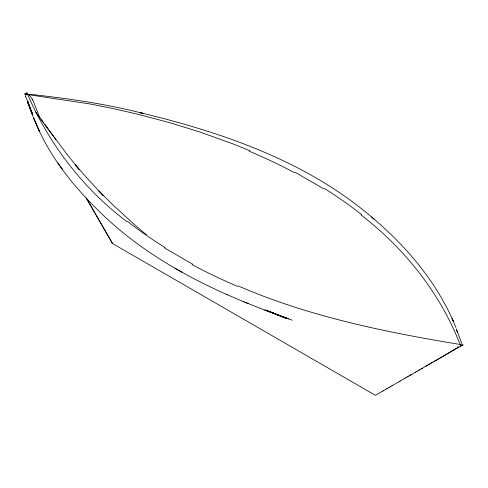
<?xml version="1.0" encoding="UTF-8"?>
<svg xmlns="http://www.w3.org/2000/svg" width="488" height="488" viewBox="0 0 488 488"><rect width="100%" height="100%" fill="white"/><g stroke="black" fill="none" stroke-linecap="round" stroke-linejoin="round"><path stroke-width="0.73" d="M462.41 345.108C461.184 346.077 462.429 345.266 463.24 344.973C388.588 332.834 309.13 316.865 238.309 285.95M32.33 99.027L28.896 94.739M442.671 356.563L460.343 346.297A0.72 0.701 12.8 0 1 460.483 346.187C460.885 346.022 462.197 345.364 461.544 345.925C460.654 346.694 459.952 342.972 459.153 342.094C439.035 291.671 404.003 248.142 361.163 215.019M382.354 391.309L375.443 395.341L112.557 243.567L86.23 198.018M398.964 381.762L400.38 380.945M400.343 380.963L404.552 378.511M404.479 378.554L405.937 377.706M419.57 369.861L429.769 363.926M421.004 369.026L422.455 368.184M425.384 366.476L428.311 364.768M382.348 391.315L383.745 390.504M398.983 381.75L392.035 385.77M405.863 377.749L407.315 376.907M407.26 376.937L408.688 376.114M418.192 370.66L419.778 369.739M383.727 390.516L386.533 388.912M408.657 376.132L411.451 374.528M415.459 372.228L417.033 371.325M390.65 386.569L392.084 385.74M416.819 371.447L418.411 370.532M429.312 364.188L432.935 362.12M438.73 358.826L455.2 348.969M415.648 372.124L410.048 375.333M440.249 357.954L442.104 356.887M389.265 387.362L390.699 386.539M430.703 363.395L438.212 359.119M437.431 359.565L439.45 358.418M434.271 361.358L437.199 359.699M387.881 388.149L389.314 387.332M386.49 388.93L387.923 388.119M455.67 348.7L458.842 347.035M460.379 345.986L460.831 345.748M29.652 94.239C67.814 98.527 105.975 103.779 143.197 113.448L140.123 112.679C223.626 132.675 308.373 161.961 374.119 219.173L371.514 216.898M27.706 94.129L28.92 94.763M27.517 94.038C25.846 94.099 25.876 93.507 26.822 92.659C48.477 143.326 82.655 188.276 126.837 221.595M264.661 310.057L288.609 318.823L264.661 310.057L243.054 301.499M272.158 312.82L292.178 320.189M275.873 314.187L279.484 315.571L265.728 310.008L286.243 318.475L268.766 311.179M244.781 302.224L248.404 303.64M249.691 150.658L233.661 144.149L200.208 132.102L169.135 122.518L136.494 113.924L112.228 108.373L89.688 103.907L24.4 94.056L26.01 93.757L25.626 96.478M32.104 112.521L27.602 102.102L32.391 114.003L27.548 101.663L32.19 114.155L27.682 101.297L34.014 119.261L39.327 131.058L33.977 118.56C49.8 159.228 78.916 193.419 110.959 222.418C144.765 252.528 184.311 275.513 225.493 293.965L243.909 301.858M226.31 294.325L227.146 294.691M192.736 264.246L164.425 247.904M295.264 172.368L323.575 188.71M174.838 268.18L182.018 272.231M373.015 218.215C406.419 246.544 435.735 281.082 453.346 321.409L452.108 318.768M146.473 234.801L135.353 225.425L113.96 205.881L98.716 190.778L103.462 195.81L89.06 180.328L75.109 164.645L79.331 169.671L66.539 153.696L44.804 124.525L55.919 139.641M35.715 112.136L46.878 127.356M40.425 118.206L43.304 122.427M61.86 168.537L62.714 169.781L57.968 162.882M27.621 101.4L25.644 96.545M112.557 243.567L86.284 197.988M32.8 99.918L40.077 118.407M452.12 318.762L455.92 327.527M461.843 343.54L456.256 328.942L457.463 332.682M31.982 99.21A33.324 22.003 60.6 0 1 32.446 100.083M324.197 188.374A513.809 298.058 -0.3 0 1 361.76 214.763M249.094 151.134A513.809 297.271 -0.1 0 1 294.636 172.758M458.012 346.748A33.312 4.044 -20.7 0 1 457.823 346.846M454.371 349.994A33.324 4.258 -41.3 0 1 453.95 350.201M165.06 247.569A513.809 295.222 0.3 0 1 127.441 221.339M237.705 286.425A513.809 296.015 0.1 0 1 192.101 264.642M28.292 102.12A33.312 30.518 60.9 0 1 27.938 101.559"/></g></svg>
